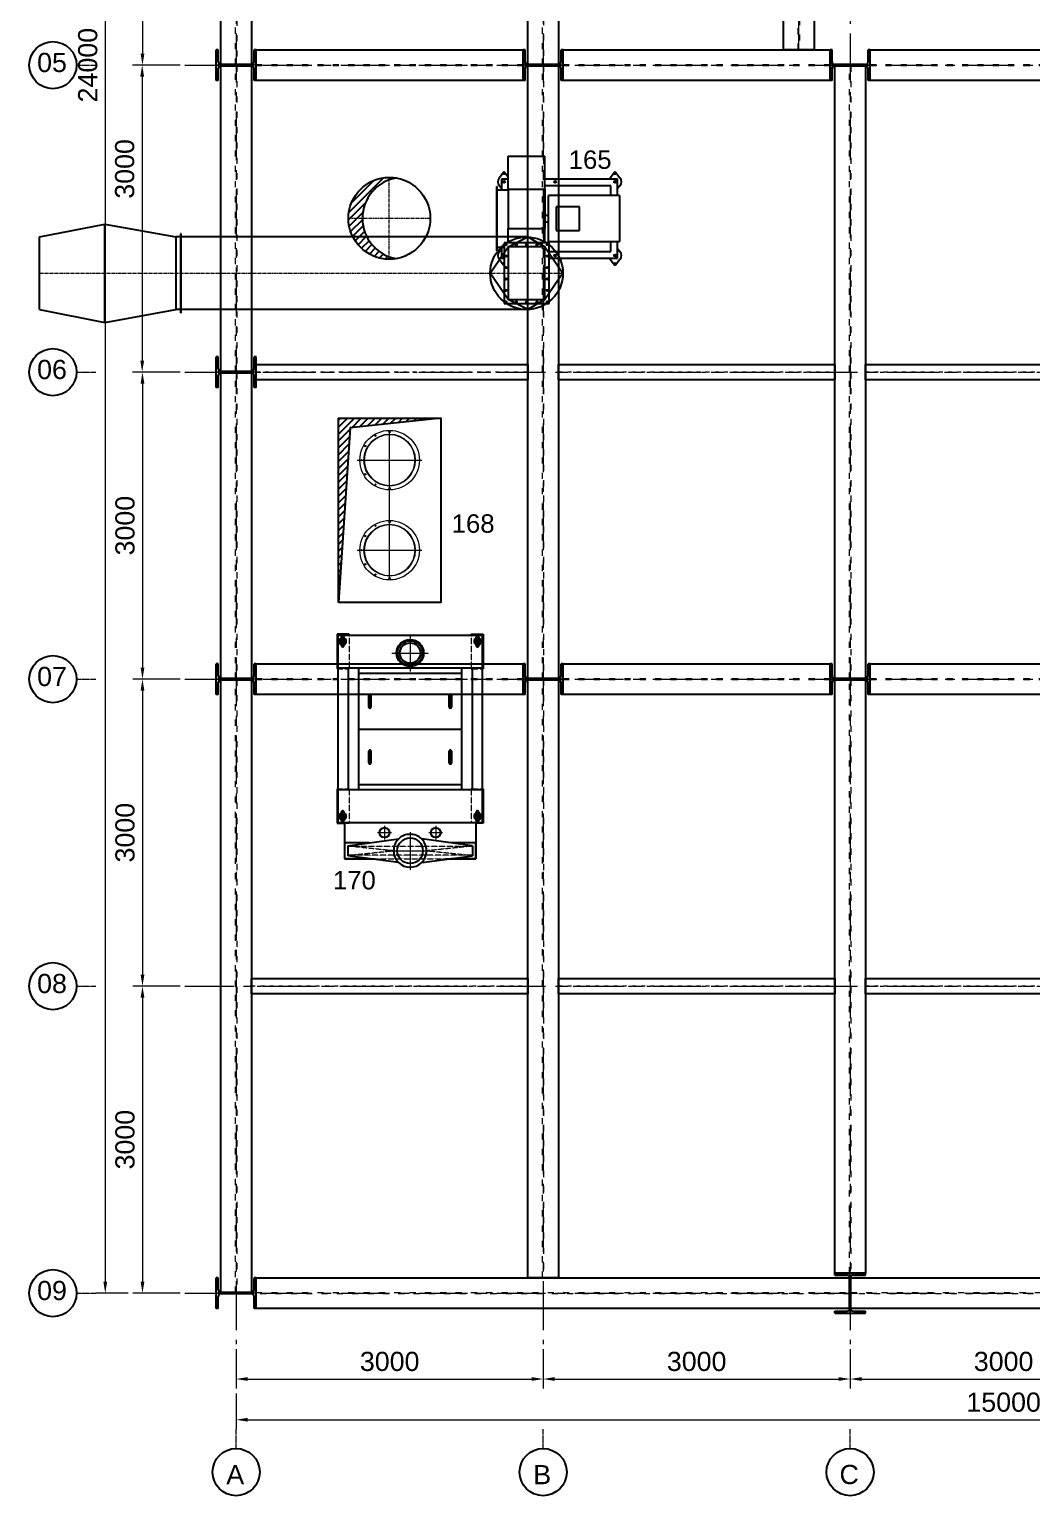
# Model space of a CAD drawing. Header units: millimetres. Extents: x 3220 to 226993, y 817 to 176024.
# Drawn here: x 41781 to 51577, y 65680 to 80009 of the extents above; entities that cross this region are included whole.
import ezdxf

# ---------------------------------------------------------------- set-up
doc = ezdxf.new("R2010")
doc.units = ezdxf.units.MM
for name, pattern in [('ACAD_ISO03W100', [30, 12, -18]), ('AXES', [50.8, 31.75, -6.35, 6.35, -6.35]), ('CENTER', [10.16, 6.35, -1.27, 1.27, -1.27]), ('CENTER2', [28.575, 19.05, -3.175, 3.175, -3.175]), ('center_short', [6.875, 4.75, -0.875, 0.375, -0.875]), ('CHAIN', [0.3543, 0.2362, -0.0295, 0.0591, -0.0295]), ('HARTLIJN', [1, 0.84, -0.08, 0, -0.08]), ('hidden_short', [3.125, 2.25, -0.875]), ('SLD-Solid', [0])]:
    doc.linetypes.add(name, pattern=pattern)
for name, color, linetype, lineweight in [('Axe', 1, 'AXES', 9), ('Cache', 3, 'ACAD_ISO03W100', 13), ('MACHINE-AXIS', 1, 'center_short', 18), ('MACHINE-HID', 4, 'hidden_short', 18)]:
    doc.layers.add(name, color=color, linetype=linetype, lineweight=lineweight)
for name, color, linetype in [('HARTLIJN', 1, 'HARTLIJN'), ('LIJN-035', 7, 'Continuous'), ('Repère', 76, 'Continuous'), ('SLD-0', 179, 'SLD-Solid')]:
    doc.layers.add(name, color=color, linetype=linetype)
doc.layers.add('Mittelpunktmarkierung(DIN)', color=7, linetype='Continuous', lineweight=25, true_color=0x3f3f3f)
doc.layers.add('Sichtbare Kanten(DIN)', color=7, linetype='Continuous', lineweight=50, true_color=0x3f3f3f)
doc.styles.add('ARIAL_BOLD', font='arial.ttf')
doc.styles.get("Standard").update_dxf_attribs({"font": 'arial.ttf'})
doc.dimstyles.new('ECHE 75', dxfattribs={"dimscale": 75, "dimtxt": 2.5, "dimasz": 1.5, "dimexe": 1.25, "dimexo": 0.625, "dimgap": 1, "dimtad": 1, "dimdec": 0, "dimtxsty": 'ARIAL_BOLD', "dimcen": 2.5, "dimclrd": 4, "dimclre": 4, "dimclrt": 6, "dimadec": 0, "dimazin": 0, "dimtfac": 1, "dimtdec": 0, "dimtmove": 0, "dimatfit": 3, "dimfxl": 1, "dimlwd": 13, "dimlwe": 13, "dimarcsym": 0})

# ---------------------------------------------------------------- blocks, each defined once
blk = doc.blocks.new('*D512')
at = {"color": 4, "lineweight": 13, "transparency": 16777216}
for p, q in [((43803, 67112), (43803, 66727)), ((46803, 67112), (46803, 66727)), ((43915, 66820), (46690, 66820))]:
    blk.add_line(p, q, dxfattribs=at)
at = {"color": 4, "transparency": 16777216}
for points in [[(43915, 66839), (43915, 66802), (43803, 66820)], [(46690, 66839), (46690, 66802), (46803, 66820)]]:
    blk.add_solid(points, dxfattribs=at)
at = {"layer": 'Defpoints', "color": 0, "transparency": 16777216}
for p in [(43803, 67159), (46803, 67159), (46803, 66820)]:
    blk.add_point(p, dxfattribs=at)
at = {"color": 6, "transparency": 16777216, "insert": (45303, 66991), "char_height": 187.5, "attachment_point": 5, "style": 'ARIAL_BOLD'}
blk.add_mtext('3000', dxfattribs=at)
blk = doc.blocks.new('*D513')
at = {"color": 4, "lineweight": 13, "transparency": 16777216}
for p, q in [((46803, 67112), (46803, 66727)), ((49803, 67112), (49803, 66727)), ((46915, 66820), (49690, 66820))]:
    blk.add_line(p, q, dxfattribs=at)
at = {"color": 4, "transparency": 16777216}
for points in [[(46915, 66839), (46915, 66802), (46803, 66820)], [(49690, 66839), (49690, 66802), (49803, 66820)]]:
    blk.add_solid(points, dxfattribs=at)
at = {"layer": 'Defpoints', "color": 0, "transparency": 16777216}
for p in [(46803, 67159), (49803, 67159), (49803, 66820)]:
    blk.add_point(p, dxfattribs=at)
at = {"color": 6, "transparency": 16777216, "insert": (48303, 66991), "char_height": 187.5, "attachment_point": 5, "style": 'ARIAL_BOLD'}
blk.add_mtext('3000', dxfattribs=at)
blk = doc.blocks.new('*D514')
at = {"color": 4, "lineweight": 13, "transparency": 16777216}
for p, q in [((49803, 67112), (49803, 66727)), ((52803, 67112), (52803, 66727)), ((49915, 66820), (52690, 66820))]:
    blk.add_line(p, q, dxfattribs=at)
at = {"color": 4, "transparency": 16777216}
for points in [[(49915, 66839), (49915, 66802), (49803, 66820)], [(52690, 66839), (52690, 66802), (52803, 66820)]]:
    blk.add_solid(points, dxfattribs=at)
at = {"layer": 'Defpoints', "color": 0, "transparency": 16777216}
for p in [(49803, 67159), (52803, 67159), (52803, 66820)]:
    blk.add_point(p, dxfattribs=at)
at = {"color": 6, "transparency": 16777216, "insert": (51303, 66991), "char_height": 187.5, "attachment_point": 5, "style": 'ARIAL_BOLD'}
blk.add_mtext('3000', dxfattribs=at)
blk = doc.blocks.new('*D520')
at = {"color": 4, "lineweight": 13, "transparency": 16777216}
for p, q in [((43256, 82659), (42794, 82659)), ((42887, 82547), (42887, 79772)), ((43256, 79659), (42794, 79659))]:
    blk.add_line(p, q, dxfattribs=at)
at = {"color": 4, "transparency": 16777216}
for points in [[(42869, 82547), (42906, 82547), (42887, 82659)], [(42869, 79772), (42906, 79772), (42887, 79659)]]:
    blk.add_solid(points, dxfattribs=at)
at = {"layer": 'Defpoints', "color": 0, "transparency": 16777216}
for p in [(43303, 82659), (42887, 79659), (43303, 79659)]:
    blk.add_point(p, dxfattribs=at)
at = {"color": 6, "transparency": 16777216, "insert": (42717, 81159), "char_height": 187.5, "attachment_point": 5, "rotation": 90, "style": 'ARIAL_BOLD'}
blk.add_mtext('3000', dxfattribs=at)
blk = doc.blocks.new('*D521')
at = {"color": 4, "lineweight": 13, "transparency": 16777216}
for p, q in [((43256, 79659), (42791, 79659)), ((42884, 79547), (42884, 76772)), ((43256, 76659), (42791, 76659))]:
    blk.add_line(p, q, dxfattribs=at)
at = {"color": 4, "transparency": 16777216}
for points in [[(42866, 79547), (42903, 79547), (42884, 79659)], [(42866, 76772), (42903, 76772), (42884, 76659)]]:
    blk.add_solid(points, dxfattribs=at)
at = {"layer": 'Defpoints', "color": 0, "transparency": 16777216}
for p in [(43303, 79659), (42884, 76659), (43303, 76659)]:
    blk.add_point(p, dxfattribs=at)
at = {"color": 6, "transparency": 16777216, "insert": (42714, 78645), "char_height": 187.5, "attachment_point": 5, "rotation": 90, "style": 'ARIAL_BOLD'}
blk.add_mtext('3000', dxfattribs=at)
blk = doc.blocks.new('*D522')
at = {"color": 4, "lineweight": 13, "transparency": 16777216}
for p, q in [((43256, 76659), (42794, 76659)), ((42887, 76547), (42887, 73772)), ((43256, 73659), (42794, 73659))]:
    blk.add_line(p, q, dxfattribs=at)
at = {"color": 4, "transparency": 16777216}
for points in [[(42869, 76547), (42906, 76547), (42887, 76659)], [(42869, 73772), (42906, 73772), (42887, 73659)]]:
    blk.add_solid(points, dxfattribs=at)
at = {"layer": 'Defpoints', "color": 0, "transparency": 16777216}
for p in [(43303, 76659), (42887, 73659), (43303, 73659)]:
    blk.add_point(p, dxfattribs=at)
at = {"color": 6, "transparency": 16777216, "insert": (42717, 75159), "char_height": 187.5, "attachment_point": 5, "rotation": 90, "style": 'ARIAL_BOLD'}
blk.add_mtext('3000', dxfattribs=at)
blk = doc.blocks.new('*D523')
at = {"color": 4, "lineweight": 13, "transparency": 16777216}
for p, q in [((43803, 66680), (43803, 66329)), ((58803, 66680), (58803, 66329)), ((43915, 66422), (58690, 66422))]:
    blk.add_line(p, q, dxfattribs=at)
at = {"color": 4, "transparency": 16777216}
for points in [[(43915, 66441), (43915, 66404), (43803, 66422)], [(58690, 66441), (58690, 66404), (58803, 66422)]]:
    blk.add_solid(points, dxfattribs=at)
at = {"layer": 'Defpoints', "color": 0, "transparency": 16777216}
for p in [(43803, 66727), (58803, 66727), (58803, 66422)]:
    blk.add_point(p, dxfattribs=at)
at = {"color": 6, "transparency": 16777216, "insert": (51303, 66593), "char_height": 187.5, "attachment_point": 5, "style": 'ARIAL_BOLD'}
blk.add_mtext('15000', dxfattribs=at)
blk = doc.blocks.new('*D524')
at = {"color": 4, "lineweight": 13, "transparency": 16777216}
for p, q in [((42559, 91659), (42430, 91659)), ((42523, 91547), (42523, 67772)), ((42747, 67659), (42430, 67659))]:
    blk.add_line(p, q, dxfattribs=at)
at = {"color": 4, "transparency": 16777216}
for points in [[(42505, 91547), (42542, 91547), (42523, 91659)], [(42505, 67772), (42542, 67772), (42523, 67659)]]:
    blk.add_solid(points, dxfattribs=at)
at = {"layer": 'Defpoints', "color": 0, "transparency": 16777216}
for p in [(42606, 91659), (42523, 67659), (42794, 67659)]:
    blk.add_point(p, dxfattribs=at)
at = {"color": 6, "transparency": 16777216, "insert": (42353, 79659), "char_height": 187.5, "attachment_point": 5, "rotation": 90, "style": 'ARIAL_BOLD'}
blk.add_mtext('24000', dxfattribs=at)
blk = doc.blocks.new('*D525')
at = {"color": 4, "lineweight": 13, "transparency": 16777216}
for p, q in [((43256, 73659), (42794, 73659)), ((42887, 73547), (42887, 70772)), ((43256, 70659), (42794, 70659))]:
    blk.add_line(p, q, dxfattribs=at)
at = {"color": 4, "transparency": 16777216}
for points in [[(42869, 73547), (42906, 73547), (42887, 73659)], [(42869, 70772), (42906, 70772), (42887, 70659)]]:
    blk.add_solid(points, dxfattribs=at)
at = {"layer": 'Defpoints', "color": 0, "transparency": 16777216}
for p in [(43303, 73659), (42887, 70659), (43303, 70659)]:
    blk.add_point(p, dxfattribs=at)
at = {"color": 6, "transparency": 16777216, "insert": (42717, 72159), "char_height": 187.5, "attachment_point": 5, "rotation": 90, "style": 'ARIAL_BOLD'}
blk.add_mtext('3000', dxfattribs=at)
blk = doc.blocks.new('*D526')
at = {"color": 4, "lineweight": 13, "transparency": 16777216}
for p, q in [((43256, 70659), (42794, 70659)), ((42887, 70547), (42887, 67772)), ((43256, 67659), (42794, 67659))]:
    blk.add_line(p, q, dxfattribs=at)
at = {"color": 4, "transparency": 16777216}
for points in [[(42869, 70547), (42906, 70547), (42887, 70659)], [(42869, 67772), (42906, 67772), (42887, 67659)]]:
    blk.add_solid(points, dxfattribs=at)
at = {"layer": 'Defpoints', "color": 0, "transparency": 16777216}
for p in [(43303, 70659), (42887, 67659), (43303, 67659)]:
    blk.add_point(p, dxfattribs=at)
at = {"color": 6, "transparency": 16777216, "insert": (42717, 69159), "char_height": 187.5, "attachment_point": 5, "rotation": 90, "style": 'ARIAL_BOLD'}
blk.add_mtext('3000', dxfattribs=at)
blk = doc.blocks.new("SYST7ME D'AXE")
at = {"layer": 'Axe', "ltscale": 15}
for p, q in [((0, 18500), (0, -6500)), ((3000, 18500), (3000, -6500)), ((6000, 18500), (6000, -6500)), ((-500, 6000), (15500, 6000)), ((-500, 3000), (15500, 3000)), ((-500, 0), (15500, 0)), ((-500, -3000), (15500, -3000)), ((-500, -6000), (15500, -6000))]:
    blk.add_line(p, q, dxfattribs=at)
blk = doc.blocks.new('level +27m')
h = blk.add_hatch()
h.set_pattern_fill('ANSI31', color=256, scale=15)
h.set_pattern_definition([(45, (-9000, 0), (-33.67596, 33.67596), [])])
h.paths.add_polyline_path([(1566, -13103, 0.465556), (1097, -13497, 0.465556), (1566, -13892, -0.841207)])
h = blk.add_hatch()
h.set_pattern_fill('ANSI31', color=256, scale=15)
h.paths.add_polyline_path([(2000, -15450), (1000, -15450), (1000, -17250), (1113, -15545)])
at = {"linetype": 'Continuous'}
for p, q in [((-195, -12150), (-195, -11850)), ((-176, -11850), (-195, -11850)), ((-176, -11968), (-176, -11850)), ((176, -11968), (176, -11850)), ((195, -11850), (176, -11850)), ((195, -12150), (195, -11850)), ((2805, -12150), (2805, -11850)), ((2824, -11850), (2805, -11850)), ((2824, -11968), (2824, -11850)), ((3176, -11968), (3176, -11850)), ((3195, -11850), (3176, -11850)), ((3195, -12150), (3195, -11850)), ((5805, -12150), (5805, -11850)), ((5824, -11850), (5805, -11850)), ((5824, -11968), (5824, -11850)), ((6176, -11968), (6176, -11850)), ((6195, -11850), (6176, -11850)), ((6195, -12150), (6195, -11850)), ((-176, -12150), (-176, -12032)), ((149, -11994), (-151, -11994)), ((149, -12006), (-149, -12006)), ((176, -12150), (176, -12032)), ((2824, -12150), (2824, -12032)), ((3149, -11994), (2849, -11994)), ((3149, -12006), (2851, -12006)), ((3176, -12150), (3176, -12032)), ((5824, -12150), (5824, -12032)), ((6149, -11994), (5849, -11994)), ((6149, -12006), (5851, -12006)), ((6176, -12150), (6176, -12032)), ((-176, -12150), (-195, -12150)), ((195, -12150), (176, -12150)), ((2824, -12150), (2805, -12150)), ((3195, -12150), (3176, -12150)), ((5824, -12150), (5805, -12150)), ((6195, -12150), (6176, -12150)), ((-195, -15150), (-195, -14850)), ((-176, -14850), (-195, -14850)), ((-176, -14968), (-176, -14850)), ((176, -14968), (176, -14850)), ((195, -14850), (176, -14850)), ((195, -15150), (195, -14850)), ((-176, -15150), (-176, -15032)), ((149, -14994), (-151, -14994)), ((149, -15006), (-149, -15006)), ((176, -15150), (176, -15032)), ((-176, -15150), (-195, -15150)), ((195, -15150), (176, -15150)), ((-195, -18150), (-195, -17850)), ((-176, -17850), (-195, -17850)), ((-176, -17968), (-176, -17850)), ((176, -17968), (176, -17850)), ((195, -17850), (176, -17850)), ((195, -18150), (195, -17850)), ((2805, -18150), (2805, -17850)), ((2824, -17850), (2805, -17850)), ((2824, -17968), (2824, -17850)), ((3176, -17968), (3176, -17850)), ((3195, -17850), (3176, -17850)), ((3195, -18150), (3195, -17850)), ((5805, -18150), (5805, -17850)), ((5824, -17850), (5805, -17850)), ((5824, -17968), (5824, -17850)), ((6176, -17968), (6176, -17850)), ((6195, -17850), (6176, -17850)), ((6195, -18150), (6195, -17850)), ((-176, -18150), (-176, -18032)), ((149, -17994), (-151, -17994)), ((149, -18006), (-149, -18006)), ((176, -18150), (176, -18032)), ((2824, -18150), (2824, -18032)), ((3149, -17994), (2849, -17994)), ((3149, -18006), (2851, -18006)), ((3176, -18150), (3176, -18032)), ((5824, -18150), (5824, -18032)), ((6149, -17994), (5849, -17994)), ((6149, -18006), (5851, -18006)), ((6176, -18150), (6176, -18032)), ((-176, -18150), (-195, -18150)), ((195, -18150), (176, -18150)), ((2824, -18150), (2805, -18150)), ((3195, -18150), (3176, -18150)), ((5824, -18150), (5805, -18150)), ((6195, -18150), (6176, -18150)), ((-195, -24150), (-195, -23850)), ((-176, -23850), (-195, -23850)), ((-176, -23968), (-176, -23850)), ((176, -23968), (176, -23850)), ((195, -23850), (176, -23850)), ((195, -24150), (195, -23850)), ((5850, -23805), (6150, -23805)), ((5850, -23824), (5850, -23805)), ((5850, -23824), (5968, -23824)), ((5994, -24149), (5994, -23851)), ((6006, -24149), (6006, -23849)), ((6032, -23824), (6150, -23824)), ((6150, -23824), (6150, -23805)), ((-176, -24150), (-176, -24032)), ((149, -23994), (-151, -23994)), ((149, -24006), (-149, -24006)), ((176, -24150), (176, -24032)), ((-176, -24150), (-195, -24150)), ((195, -24150), (176, -24150)), ((5850, -24176), (5968, -24176)), ((5850, -24195), (5850, -24176)), ((5850, -24195), (6150, -24195)), ((6032, -24176), (6150, -24176)), ((6150, -24195), (6150, -24176))]:
    blk.add_line(p, q, dxfattribs=at)
for points in [[(3150, -11994), (2850, -11994), (2850, -6150), (3150, -6150)], [(5650, -11850), (5350, -11850), (5350, -6150), (5650, -6150)], [(150, -11994), (-150, -11994), (-150, -9006), (150, -9006)], [(195, -12150), (195, -11850), (2805, -11850), (2805, -12150)], [(3195, -12150), (3195, -11850), (5805, -11850), (5805, -12150)], [(6195, -12150), (6195, -11850), (8805, -11850), (8805, -12150)], [(150, -14994), (-150, -14994), (-150, -12006), (150, -12006)], [(3150, -17994), (2850, -17994), (2850, -12006), (3150, -12006)], [(6150, -17994), (5850, -17994), (5850, -12006), (6150, -12006)], [(150, -17994), (-150, -17994), (-150, -15006), (150, -15006)], [(2850, -14925), (2850, -15075), (195, -15075), (195, -14925)], [(5850, -14925), (5850, -15075), (3150, -15075), (3150, -14925)], [(8850, -14925), (8850, -15075), (6150, -15075), (6150, -14925)], [(1000, -17250), (1000, -15450), (2000, -15450), (2000, -17250)], [(195, -18150), (195, -17850), (2805, -17850), (2805, -18150)], [(3195, -18150), (3195, -17850), (5805, -17850), (5805, -18150)], [(6195, -18150), (6195, -17850), (8805, -17850), (8805, -18150)], [(3150, -23850), (2850, -23850), (2850, -18006), (3150, -18006)], [(6150, -23805), (5850, -23805), (5850, -18006), (6150, -18006)], [(2850, -20925), (2850, -21075), (150, -21075), (150, -20925)], [(5850, -20925), (5850, -21075), (3150, -21075), (3150, -20925)], [(8850, -20925), (8850, -21075), (6150, -21075), (6150, -20925)], [(195, -24150), (195, -23850), (5994, -23850), (5994, -24150)], [(6006, -24150), (6006, -23850), (8994, -23850), (8994, -24150)]]:
    blk.add_lwpolyline(points, close=True)
for points in [[(2000, -15450), (1113, -15545), (1000, -17250)], [(-150, -21006), (-150, -18006), (150, -18006), (150, -21006)], [(150, -21006), (150, -23994), (-150, -23994), (-150, -21006)]]:
    blk.add_lwpolyline(points)
blk.add_circle((1497, -13497), 400)
for centre, start, end in [((-149, -11968), 180, 270), ((-149, -12032), 90, 180), ((149, -11968), 270, 0), ((149, -12032), 0, 90), ((2851, -11968), 180, 270), ((2851, -12032), 90, 180), ((3149, -11968), 270, 0), ((3149, -12032), 0, 90), ((5851, -11968), 180, 270), ((5851, -12032), 90, 180), ((6149, -11968), 270, 0), ((6149, -12032), 0, 90), ((-149, -14968), 180, 270), ((-149, -15032), 90, 180), ((149, -14968), 270, 0), ((149, -15032), 0, 90), ((-149, -17968), 180, 270), ((-149, -18032), 90, 180), ((149, -17968), 270, 0), ((149, -18032), 0, 90), ((2851, -17968), 180, 270), ((2851, -18032), 90, 180), ((3149, -17968), 270, 0), ((3149, -18032), 0, 90), ((5851, -17968), 180, 270), ((5851, -18032), 90, 180), ((6149, -17968), 270, 0), ((6149, -18032), 0, 90), ((5968, -23851), 0, 90), ((6032, -23851), 90, 180), ((-149, -23968), 180, 270), ((-149, -24032), 90, 180), ((149, -23968), 270, 0), ((149, -24032), 0, 90), ((5968, -24149), 270, 0), ((6032, -24149), 180, 270)]:
    blk.add_arc(centre, 27, start, end, dxfattribs=at)
blk.add_arc((1634, -13497), 400, 99.8585, 260.1415)
at = {"layer": 'Axe', "ltscale": 15}
blk.add_line((5500, -11850), (5500, -6150), dxfattribs=at)
at = {"layer": 'Axe', "color": 1, "linetype": 'CENTER2'}
for p, q in [((195, -12000), (-195, -12000)), ((3195, -12000), (2805, -12000)), ((6195, -12000), (5805, -12000)), ((195, -15000), (-195, -15000)), ((195, -18000), (-195, -18000)), ((3195, -18000), (2805, -18000)), ((6195, -18000), (5805, -18000)), ((6000, -24195), (6000, -23805)), ((195, -24000), (-195, -24000))]:
    blk.add_line(p, q, dxfattribs=at)
at = {"layer": 'Axe'}
for p, q in [((1497, -13897), (1497, -13097)), ((1097, -13497), (1897, -13497))]:
    blk.add_line(p, q, dxfattribs=at)
at = {"layer": 'Cache', "ltscale": 5}
for points in [[(2994, -6150), (3005, -6150), (3005, -11994), (2994, -11994)], [(5494, -6150), (5506, -6150), (5506, -11850), (5494, -11850)], [(-6, -9006), (6, -9006), (6, -11994), (-6, -11994)], [(-6, -12006), (6, -12006), (6, -14994), (-6, -14994)], [(2805, -11994), (2805, -12006), (195, -12006), (195, -11994)], [(2994, -12006), (3005, -12006), (3005, -17994), (2994, -17994)], [(5805, -11994), (5805, -12006), (3195, -12006), (3195, -11994)], [(5994, -12006), (6006, -12006), (6006, -17994), (5994, -17994)], [(8805, -11994), (8805, -12006), (6195, -12006), (6195, -11994)], [(-6, -15006), (6, -15006), (6, -17994), (-6, -17994)], [(2805, -17994), (2805, -18006), (195, -18006), (195, -17994)], [(2994, -18006), (3005, -18006), (3005, -23850), (2994, -23850)], [(5805, -17994), (5805, -18006), (3195, -18006), (3195, -17994)], [(5994, -18006), (6006, -18006), (6006, -23805), (5994, -23805)], [(8805, -17994), (8805, -18006), (6195, -18006), (6195, -17994)], [(5994, -23994), (5994, -24006), (195, -24006), (195, -23994)], [(8994, -23994), (8994, -24006), (6006, -24006), (6006, -23994)]]:
    blk.add_lwpolyline(points, close=True, dxfattribs=at)
at = {"layer": 'Cache', "ltscale": 3}
for points in [[(195, -15004), (195, -14996), (2850, -14996), (2850, -15004)], [(3150, -15004), (3150, -14996), (5850, -14996), (5850, -15004)], [(6150, -15004), (6150, -14996), (8850, -14996), (8850, -15004)], [(150, -21004), (150, -20996), (2850, -20996), (2850, -21004)], [(3150, -21004), (3150, -20996), (5850, -20996), (5850, -21004)], [(6150, -21004), (6150, -20996), (8850, -20996), (8850, -21004)]]:
    blk.add_lwpolyline(points, close=True, dxfattribs=at)
at = {"layer": 'Cache', "ltscale": 5}
for points in [[(-6, -21006), (-6, -18006), (6, -18006), (6, -21006)], [(6, -21006), (6, -23994), (-6, -23994), (-6, -21006)]]:
    blk.add_lwpolyline(points, dxfattribs=at)
blk.add_blockref("SYST7ME D'AXE", (0, -18000))
blk = doc.blocks.new('116 gaine')
at = {"layer": 'Mittelpunktmarkierung(DIN)', "color": 1, "linetype": 'CHAIN', "lineweight": 0, "ltscale": 23.990969}
for p, q in [((-440, -316), (-440, 316)), ((440, -316), (440, 316)), ((731, 0), (-731, 0))]:
    blk.add_line(p, q, dxfattribs=at)
at = {"layer": 'Sichtbare Kanten(DIN)', "color": 5, "lineweight": 0}
for p, q in [((-441, -250), (-441, -248)), ((-440, -248), (-440, -250)), ((440, -250), (440, -248)), ((441, -248), (441, -250))]:
    blk.add_line(p, q, dxfattribs=at)
for centre, radius in [((-440, 0), 291), ((440, 0), 291), ((-440, 0), 251), ((440, 0), 251), ((-715, 0), 6.5), ((-165, 0), 6.5), ((165, 0), 6.5), ((715, 0), 6.5), ((-678, -138), 6.5), ((-202, -138), 6.5), ((202, -138), 6.5), ((678, -138), 6.5), ((-578, -238), 6.5), ((-440, -275), 6.5), ((-302, -238), 6.5), ((302, -238), 6.5), ((440, -275), 6.5), ((578, -238), 6.5)]:
    blk.add_circle(centre, radius, dxfattribs=at)
for centre, radius, start, end in [((-440, 0), 251, 270, 269.7713), ((-440, 0), 248, 270, 269.7685), ((440, 0), 250, 270.2287, 270), ((440, 0), 248, 270.2315, 270)]:
    blk.add_arc(centre, radius, start, end, dxfattribs=at)
blk = doc.blocks.new('168 gaine')
blk.add_blockref('116 gaine', (0, 0))
blk = doc.blocks.new('SW_CENTERMARKSYMBOL_1')
at = {"layer": 'SLD-0', "color": 0}
for p, q in [((-5, 0), (-7, 0)), ((0, 0), (-2.5, 0)), ((0, 5), (0, 7)), ((0, 0), (0, 2.5)), ((0, 0), (2.5, 0)), ((0, 0), (0, -2.5)), ((5, 0), (7, 0)), ((0, -5), (0, -7))]:
    blk.add_line(p, q, dxfattribs=at)
blk = doc.blocks.new('SW_CENTERMARKSYMBOL_2')
at = {"layer": 'SLD-0', "color": 0}
for p, q in [((-5, 0), (-7, 0)), ((0, 0), (-2.5, 0)), ((0, 5), (0, 7)), ((0, 0), (0, 2.5)), ((0, 0), (2.5, 0)), ((0, 0), (0, -2.5)), ((5, 0), (7, 0)), ((0, -5), (0, -7))]:
    blk.add_line(p, q, dxfattribs=at)
blk = doc.blocks.new('SW_CENTERMARKSYMBOL_3')
at = {"layer": 'SLD-0', "color": 0}
for p, q in [((-5, 0), (-7, 0)), ((0, 0), (-2.5, 0)), ((0, 5), (0, 7)), ((0, 0), (0, 2.5)), ((0, 0), (2.5, 0)), ((0, 0), (0, -2.5)), ((5, 0), (7, 0)), ((0, -5), (0, -7))]:
    blk.add_line(p, q, dxfattribs=at)
blk = doc.blocks.new('SW_CENTERMARKSYMBOL_4')
at = {"layer": 'SLD-0', "color": 0}
for p, q in [((-5, 0), (-7, 0)), ((0, 0), (-2.5, 0)), ((0, 5), (0, 7)), ((0, 0), (0, 2.5)), ((0, 0), (2.5, 0)), ((0, 0), (0, -2.5)), ((0, -5), (0, -7)), ((5, 0), (7, 0))]:
    blk.add_line(p, q, dxfattribs=at)
blk = doc.blocks.new('SW_CENTERMARKSYMBOL_5')
at = {"layer": 'SLD-0', "color": 0}
for p, q in [((-5, 0), (-7, 0)), ((0, 0), (-2.5, 0)), ((0, 5), (0, 7)), ((0, 0), (0, 2.5)), ((0, 0), (2.5, 0)), ((0, 0), (0, -2.5)), ((5, 0), (7, 0)), ((0, -5), (0, -7))]:
    blk.add_line(p, q, dxfattribs=at)
blk = doc.blocks.new('SW_CENTERMARKSYMBOL_6')
at = {"layer": 'SLD-0', "color": 0}
for p, q in [((-5, 0), (-7, 0)), ((0, 0), (-2.5, 0)), ((0, 5), (0, 7)), ((0, 0), (0, 2.5)), ((0, 0), (2.5, 0)), ((0, 0), (0, -2.5)), ((5, 0), (7, 0)), ((0, -5), (0, -7))]:
    blk.add_line(p, q, dxfattribs=at)
blk = doc.blocks.new('SW_CENTERMARKSYMBOL_7')
at = {"layer": 'SLD-0', "color": 0}
for p, q in [((-5, 0), (-7, 0)), ((0, 0), (-2.5, 0)), ((0, 5), (0, 7)), ((0, 0), (0, 2.5)), ((0, 0), (2.5, 0)), ((0, 0), (0, -2.5)), ((5, 0), (7, 0)), ((0, -5), (0, -7))]:
    blk.add_line(p, q, dxfattribs=at)
blk = doc.blocks.new('SW_CENTERMARKSYMBOL_8')
at = {"layer": 'SLD-0', "color": 0}
for p, q in [((-5, 0), (-7, 0)), ((0, 0), (-2.5, 0)), ((0, 5), (0, 7)), ((0, 0), (0, 2.5)), ((0, 0), (2.5, 0)), ((0, 0), (0, -2.5)), ((5, 0), (7, 0)), ((0, -5), (0, -7))]:
    blk.add_line(p, q, dxfattribs=at)
blk = doc.blocks.new('212.1 D')
at = {"layer": 'LIJN-035'}
for p, q in [((-359, 404), (-304, 448)), ((-226, 448), (-197, 425)), ((-220, 471), (-220, 468)), ((-220, 471), (410, 471)), ((-220, 468), (410, 468)), ((-184, 468), (-184, 400)), ((374, 360), (374, 468)), ((388, 425), (416, 448)), ((410, 468), (410, 471)), ((494, 448), (549, 404)), ((-141, 400), (-736, 400)), ((-736, 400), (-736, -40)), ((-181, 360), (-696, 360)), ((-696, 360), (-696, 0)), ((-184, 425), (-290, 425)), ((-290, 425), (-290, 400)), ((-181, 0), (-181, 360)), ((-141, -40), (-141, 400)), ((-141, 360), (0, 360)), ((0, 360), (0, 0)), ((384, 360), (0, 360)), ((480, 425), (374, 425)), ((384, 360), (384, 0)), ((384, 360), (705, 360)), ((480, 360), (480, 425)), ((549, 396), (504, 360)), ((705, 360), (705, 0)), ((-696, 0), (-181, 0)), ((-141, 0), (0, 0)), ((384, 0), (0, 0)), ((65, 0), (65, -35)), ((125, -35), (125, 0)), ((384, 0), (705, 0)), ((415, -645), (415, 0)), ((480, -710), (480, 0)), ((-736, -40), (-141, -40)), ((-290, -40), (-290, -710)), ((-225, -40), (-225, -645)), ((-130, -35), (-130, -730)), ((-130, -35), (320, -35)), ((-20, -109), (-20, -339)), ((210, -109), (-20, -109)), ((210, -339), (210, -109)), ((320, -730), (320, -35)), ((-20, -339), (210, -339)), ((-359, -681), (-304, -637)), ((-304, -733), (-359, -689)), ((-290, -710), (-130, -710)), ((-197, -710), (-226, -733)), ((-225, -645), (-130, -645)), ((320, -645), (415, -645)), ((320, -710), (480, -710)), ((416, -733), (388, -710)), ((494, -637), (549, -681)), ((549, -689), (494, -733)), ((320, -730), (-130, -730))]:
    blk.add_line(p, q, dxfattribs=at)
for centre, radius in [((-719, 382), 7), ((-719, 281), 7), ((-607, 382), 7), ((-495, 382), 7), ((-383, 382), 7), ((-271, 382), 7), ((-159, 382), 7), ((-159, 281), 7), ((455, 400), 10), ((535, 400), 7), ((-719, 180), 7), ((-159, 180), 7), ((-719, 79), 7), ((-159, 79), 7), ((-719, -22), 7), ((-607, -22), 7), ((-495, -22), 7), ((-383, -22), 7), ((-271, -22), 7), ((-265, -100), 10), ((-159, -22), 7), ((455, -100), 10), ((-345, -685), 7), ((-265, -685), 10), ((455, -685), 10), ((535, -685), 7)]:
    blk.add_circle(centre, radius, dxfattribs=at)
for centre, radius, start, end in [((-265, 400), 62, 50.9621, 129.0379), ((455, 400), 62, 50.9621, 129.0379), ((-355, 400), 5, 129.0379, 180), ((-345, 400), 7, 90, 180), ((-345, 400), 7, 0, 90), ((-265, 400), 10, 90, 180), ((-265, 400), 10, 0, 90), ((546, 400), 5, 309.0379, 50.9621), ((-355, -685), 5, 129.0379, 230.9621), ((-265, -685), 62, 113.78, 129.0379), ((455, -685), 62, 50.9621, 66.22), ((546, -685), 5, 309.0379, 50.9621), ((-265, -685), 62, 230.9621, 309.0379), ((455, -685), 62, 230.9621, 309.0379)]:
    blk.add_arc(centre, radius, start, end, dxfattribs=at)
at = {"layer": 'HARTLIJN'}
for name, p in [('SW_CENTERMARKSYMBOL_1', (455, 400)), ('SW_CENTERMARKSYMBOL_2', (535, 400)), ('SW_CENTERMARKSYMBOL_5', (-265, -100)), ('SW_CENTERMARKSYMBOL_4', (455, -100)), ('SW_CENTERMARKSYMBOL_8', (-345, -685)), ('SW_CENTERMARKSYMBOL_6', (-265, -685)), ('SW_CENTERMARKSYMBOL_3', (455, -685)), ('SW_CENTERMARKSYMBOL_7', (535, -685))]:
    blk.add_blockref(name, p, dxfattribs=at)
blk = doc.blocks.new('165 T')
at = {"color": 34, "rotation": 270}
blk.add_blockref('212.1 D', (730, 95), dxfattribs=at)
blk = doc.blocks.new('LABA002T')
for p, q in [((-183, 597), (-183, 713)), ((-183, 713), (153, 713)), ((-175, 597), (-183, 597)), ((-175, -705), (-175, 705)), ((-175, 705), (1655, 705)), ((-157, 671), (-73, 671)), ((-73, 647), (-157, 647)), ((145, -705), (145, 705)), ((145, 605), (1335, 605)), ((145, 597), (153, 597)), ((153, 713), (153, 705)), ((153, 597), (153, 605)), ((1327, 705), (1327, 713)), ((1327, 713), (1663, 713)), ((1327, 597), (1327, 605)), ((1335, 597), (1327, 597)), ((1335, -705), (1335, 705)), ((1553, 671), (1637, 671)), ((1637, 647), (1553, 647)), ((1655, -705), (1655, 705)), ((1655, 643), (2012, 643)), ((1663, 713), (1663, 643)), ((1883, 610), (1817, 114)), ((1855, 639), (1855, 400)), ((1855, 639), (2009, 639)), ((1883, 610), (1981, 610)), ((2047, 114), (1981, 610)), ((2009, 400), (2009, 639)), ((2012, 347), (2012, 643)), ((145, 503), (1335, 503)), ((199, 503), (199, -503)), ((743, -503), (743, 503)), ((1288, 503), (1288, -503)), ((413, 403), (529, 403)), ((529, 383), (413, 383)), ((958, 403), (1074, 403)), ((1074, 383), (958, 383)), ((1883, -610), (1817, -114)), ((2047, -114), (1981, -610)), ((413, -383), (529, -383)), ((529, -403), (413, -403)), ((958, -383), (1074, -383)), ((1074, -403), (958, -403)), ((1855, -400), (1855, -640)), ((2009, -640), (2009, -400)), ((2012, -642), (2012, -344)), ((145, -503), (1335, -503)), ((-175, -597), (-183, -597)), ((-183, -597), (-183, -713)), ((-183, -713), (153, -713)), ((-175, -705), (1655, -705)), ((-157, -647), (-73, -647)), ((-73, -671), (-157, -671)), ((153, -597), (145, -597)), ((145, -605), (1335, -605)), ((153, -605), (153, -597)), ((153, -713), (153, -705)), ((1327, -597), (1335, -597)), ((1327, -605), (1327, -597)), ((1327, -705), (1327, -713)), ((1327, -713), (1663, -713)), ((1553, -647), (1637, -647)), ((1637, -671), (1553, -671)), ((1655, -642), (2012, -642)), ((1663, -713), (1663, -642)), ((1855, -640), (2009, -640)), ((1883, -610), (1981, -610))]:
    blk.add_line(p, q)
for centre, radius in [((0, 0), 100), ((1932, 0), 125)]:
    blk.add_circle(centre, radius)
for centre, major_axis, start_param, end_param in [((-157, 659), (8.49, 8.49), 0.785398, 3.926991), ((-115, 659), (24.2, 24.2), 5.856558, 8.280609), ((-115, 659), (24.2, 24.2), 2.714965, 5.139016), ((-115, 659), (11.7, 11.7), 5.497787, 11.780972), ((-73, 659), (8.49, 8.49), 3.926991, 7.068583), ((1553, 659), (8.49, 8.49), 0.785398, 3.926991), ((1595, 659), (24.2, 24.2), 5.856558, 8.280609), ((1595, 659), (24.2, 24.2), 2.714965, 5.139016), ((1595, 659), (11.7, 11.7), 5.497787, 11.780972), ((1637, 659), (8.49, 8.49), 3.926991, 7.068583), ((413, 393), (7.07, 7.07), 0.785398, 3.926991), ((529, 393), (7.07, 7.07), 3.926991, 7.068583), ((958, 393), (7.07, 7.07), 0.785398, 3.926991), ((1074, 393), (7.07, 7.07), 3.926991, 7.068583), ((1755, 250), (34.6, 34.6), 5.497787, 11.780972), ((1932, 0), (-114, 114), 4.707602, 6.287972), ((0, 0), (-93.7, 93.7), 3.926991, 10.210176), ((-102, 59), (-3.39, 3.39), 3.926991, 10.210176), ((0, 118), (3.39, 3.39), 5.497787, 11.780972), ((102, 59), (3.39, 3.39), 5.497787, 11.780972), ((1932, 0), (-114, 114), 0.004787, 0.785398), ((1932, 0), (-114, 114), 3.146379, 4.707602), ((-102, -59), (-3.39, 3.39), 3.926991, 10.210176), ((0, -118), (-3.39, 3.39), 3.926991, 10.210176), ((102, -59), (3.39, 3.39), 5.497787, 11.780972), ((1932, 0), (114, 114), 2.356194, 3.136806), ((1932, 0), (114, 114), 3.136806, 4.717176), ((1755, -250), (34.6, 34.6), 5.497787, 11.780972), ((413, -393), (7.07, 7.07), 0.785398, 3.926991), ((529, -393), (7.07, 7.07), 3.926991, 7.068583), ((958, -393), (7.07, 7.07), 0.785398, 3.926991), ((1074, -393), (7.07, 7.07), 3.926991, 7.068583), ((-157, -659), (8.49, 8.49), 0.785398, 3.926991), ((-115, -659), (24.2, 24.2), 5.856558, 8.280609), ((-115, -659), (24.2, 24.2), 2.714965, 5.139016), ((-115, -659), (11.7, 11.7), 5.497787, 11.780972), ((-73, -659), (8.49, 8.49), 3.926991, 7.068583), ((1553, -659), (8.49, 8.49), 0.785398, 3.926991), ((1595, -659), (24.2, 24.2), 5.856558, 8.280609), ((1595, -659), (24.2, 24.2), 2.714965, 5.139016), ((1595, -659), (11.7, 11.7), 5.497787, 11.780972), ((1637, -659), (8.49, 8.49), 3.926991, 7.068583)]:
    blk.add_ellipse(centre, major_axis=major_axis, ratio=1, start_param=start_param, end_param=end_param)
at = {"layer": 'MACHINE-AXIS'}
for p, q in [((-171, 659), (-59, 659)), ((-157, 645), (-157, 673)), ((-115, 623), (-115, 695)), ((-73, 645), (-73, 673)), ((1539, 659), (1651, 659)), ((1553, 645), (1553, 673)), ((1595, 623), (1595, 695)), ((1637, 645), (1637, 673)), ((398, 393), (545, 393)), ((413, 407), (413, 380)), ((529, 407), (529, 380)), ((943, 393), (1089, 393)), ((958, 407), (958, 380)), ((1074, 407), (1074, 380)), ((1755, 183), (1755, 318)), ((0, -179), (0, 179)), ((1687, 250), (1822, 250)), ((1932, -239), (1932, 189)), ((-179, 0), (179, 0)), ((1749, 0), (2118, 0)), ((1687, -250), (1822, -250)), ((1755, -317), (1755, -182)), ((398, -393), (545, -393)), ((413, -379), (413, -406)), ((529, -379), (529, -406)), ((943, -393), (1089, -393)), ((958, -379), (958, -406)), ((1074, -379), (1074, -406)), ((-171, -659), (-59, -659)), ((-157, -673), (-157, -645)), ((-115, -695), (-115, -623)), ((-73, -673), (-73, -645)), ((1539, -659), (1651, -659)), ((1553, -673), (1553, -645)), ((1595, -695), (1595, -623)), ((1637, -673), (1637, -645))]:
    blk.add_line(p, q, dxfattribs=at)
blk.add_ellipse((0, 0), major_axis=(83.1, 83.1), ratio=1, start_param=5.497787, end_param=11.780972, dxfattribs=at)
at = {"layer": 'MACHINE-HID', "color": 3}
for p, q in [((-175, 597), (145, 597)), ((153, 605), (153, 705)), ((1327, 605), (1327, 705)), ((1335, 597), (1663, 597)), ((1663, 643), (1663, 597)), ((1930, 161), (1883, 610)), ((1886, -605), (1886, 605)), ((1886, 605), (1974, 605)), ((1981, 610), (1934, 161)), ((1974, 605), (1974, -605)), ((2012, -344), (2012, 347)), ((1883, -610), (1930, -162)), ((1934, -162), (1981, -610)), ((-175, -597), (145, -597)), ((153, -705), (153, -605)), ((1327, -705), (1327, -605)), ((1335, -597), (1663, -597)), ((1663, -642), (1663, -597)), ((1886, -605), (1974, -605))]:
    blk.add_line(p, q, dxfattribs=at)
at = {"layer": 'MACHINE-HID'}
for p, q in [((-107, 62), (-96, 56)), ((107, 62), (96, 56)), ((-107, -62), (-96, -56)), ((107, -62), (96, -56))]:
    blk.add_line(p, q, dxfattribs=at)
blk = doc.blocks.new('170 T')
blk.add_blockref('LABA002T', (0, 0))

msp = doc.modelspace()

# ---------------------------------------------------------------- linework, layer by layer
at = {"color": 1, "linetype": 'CENTER', "lineweight": 9}
for p, q in [((42242.2, 79659.2), (42429.7, 79659.2)), ((42242.2, 76659.2), (42429.7, 76659.2)), ((42242.2, 73659.2), (42429.7, 73659.2)), ((42242.2, 70659.2), (42429.7, 70659.2)), ((42242.2, 67659.2), (42429.7, 67659.2)), ((43802.6, 66141.2), (43802.6, 66328.7)), ((46802.6, 66141.2), (46802.6, 66328.7)), ((49802.6, 66141.2), (49802.6, 66328.7))]:
    msp.add_line(p, q, dxfattribs=at)
at = {"color": 4}
for p, q in [((41880.6, 77980.2), (42517.7, 78105.2)), ((42517.7, 78105.2), (43214.6, 77980.2)), ((42517.7, 77145.2), (42517.7, 78105.2)), ((41880.6, 77270.2), (41880.6, 77980.2)), ((43265.6, 77980.2), (43214.6, 77980.2)), ((43214.6, 77980.2), (43214.6, 77270.2)), ((43258.9, 78010.2), (43258.9, 77240.2)), ((43265.6, 78010.2), (43258.9, 78010.2)), ((43265.6, 77240.2), (43265.6, 78010.2)), ((43265.6, 77265.2), (43265.6, 77985.2)), ((46640.6, 77980.2), (43265.6, 77980.2)), ((46460.6, 77882.7), (46652.6, 77980)), ((46652.6, 77980), (46820.6, 77882.7)), ((46285.6, 77625.2), (46460.6, 77882.7)), ((46820.6, 77882.7), (46995.6, 77625.2)), ((46460.6, 77367.7), (46285.6, 77625.2)), ((46995.6, 77625.2), (46820.6, 77367.7)), ((41880.6, 77270.2), (42517.7, 77145.2)), ((42517.7, 77145.2), (43214.6, 77270.2)), ((43265.6, 77270.2), (43214.6, 77270.2)), ((43265.6, 77240.2), (43258.9, 77240.2)), ((46640.6, 77270.2), (43265.6, 77270.2)), ((46652.6, 77270.4), (46460.6, 77367.7)), ((46820.6, 77367.7), (46652.6, 77270.4))]:
    msp.add_line(p, q, dxfattribs=at)
at = {"color": 5}
for centre in [(42011.7, 79659.2), (42011.7, 76659.2), (42011.7, 73659.2), (42011.7, 70659.2), (42011.7, 67659.2), (43802.6, 65910.7), (46802.6, 65910.7), (49802.6, 65910.7)]:
    msp.add_circle(centre, 230.5, dxfattribs=at)
at = {"color": 4}
msp.add_circle((46640.6, 77625.2), 355, dxfattribs=at)
at = {"layer": 'Axe'}
msp.add_line((41880.6, 77625.2), (46995.6, 77625.2), dxfattribs=at)

# ---------------------------------------------------------------- block references
at = {"color": 2}
msp.add_blockref('level +27m', (43802.6, 91659.2), dxfattribs=at)
for name, p, rotation in [('165 T', (47550.6, 78159.2), 180), ('168 gaine', (45302.6, 75359.2), 270), ('170 T', (45502.6, 73914.2), 270)]:
    msp.add_blockref(name, p, dxfattribs=dict(rotation=rotation))

# ---------------------------------------------------------------- texts
at = {"char_height": 187.5, "attachment_point": 5, "style": 'ARIAL_BOLD'}
for s, insert in [('05', (42002.9, 79683.9)), ('06', (42002.9, 76683.9)), ('07', (42002.9, 73683.9)), ('08', (42002.9, 70683.9)), ('09', (42002.9, 67683.9)), ('A', (43793.7, 65886.1)), ('B', (46793.7, 65886.1)), ('C', (49793.7, 65886.1))]:
    msp.add_mtext(s, dxfattribs=dict(at, insert=insert))
at = {"layer": 'Repère', "char_height": 180, "attachment_point": 1}
for s, insert in [('165', (47052.4, 78825.5)), ('168', (45908.9, 75269.7)), ('170', (44748.1, 71784.2))]:
    msp.add_mtext_dynamic_manual_height_columns(s, width=631.382, gutter_width=12.5, heights=[0], dxfattribs=dict(at, insert=insert))

# ---------------------------------------------------------------- dimensions: what is measured, and where the dimension line sits
for base, p1, p2, picture, middle in [((42523.5, 67659.2), (42606.1, 91659.2), (42793.6, 67659.2), '*D524', (42352.7, 79659.2)), ((42887.3, 79659.2), (43302.6, 82659.2), (43302.6, 79659.2), '*D520', (42716.5, 81159.2)), ((42887.3, 73659.2), (43302.6, 76659.2), (43302.6, 73659.2), '*D522', (42716.5, 75159.2)), ((42887.3, 70659.2), (43302.6, 73659.2), (43302.6, 70659.2), '*D525', (42716.5, 72159.2)), ((42887.3, 67659.2), (43302.6, 70659.2), (43302.6, 67659.2), '*D526', (42716.5, 69159.2))]:
    dim = msp.add_linear_dim(base=base, p1=p1, p2=p2, angle=90, dimstyle='ECHE 75')
    dim.commit()
    dim.dimension.update_dxf_attribs({"geometry": picture, "text_midpoint": middle})
dim = msp.add_linear_dim(base=(42884.5, 76659.2), p1=(43302.6, 79659.2), p2=(43302.6, 76659.2), angle=90, dimstyle='ECHE 75')
dim.commit()
dim.dimension.update_dxf_attribs({"geometry": '*D521', "text_midpoint": (42884.5, 78645.1), "dimtype": 160})
for base, p1, p2, picture, middle in [((46802.6, 66820.3), (43802.6, 67159.2), (46802.6, 67159.2), '*D512', (45302.6, 66991)), ((49802.6, 66820.3), (46802.6, 67159.2), (49802.6, 67159.2), '*D513', (48302.6, 66991)), ((52802.6, 66820.3), (49802.6, 67159.2), (52802.6, 67159.2), '*D514', (51302.6, 66991)), ((58802.6, 66422.5), (43802.6, 66726.5), (58802.6, 66726.5), '*D523', (51302.6, 66593.2))]:
    dim = msp.add_linear_dim(base=base, p1=p1, p2=p2, dimstyle='ECHE 75')
    dim.commit()
    dim.dimension.update_dxf_attribs({"geometry": picture, "text_midpoint": middle})

doc.saveas('drawing.dxf')
